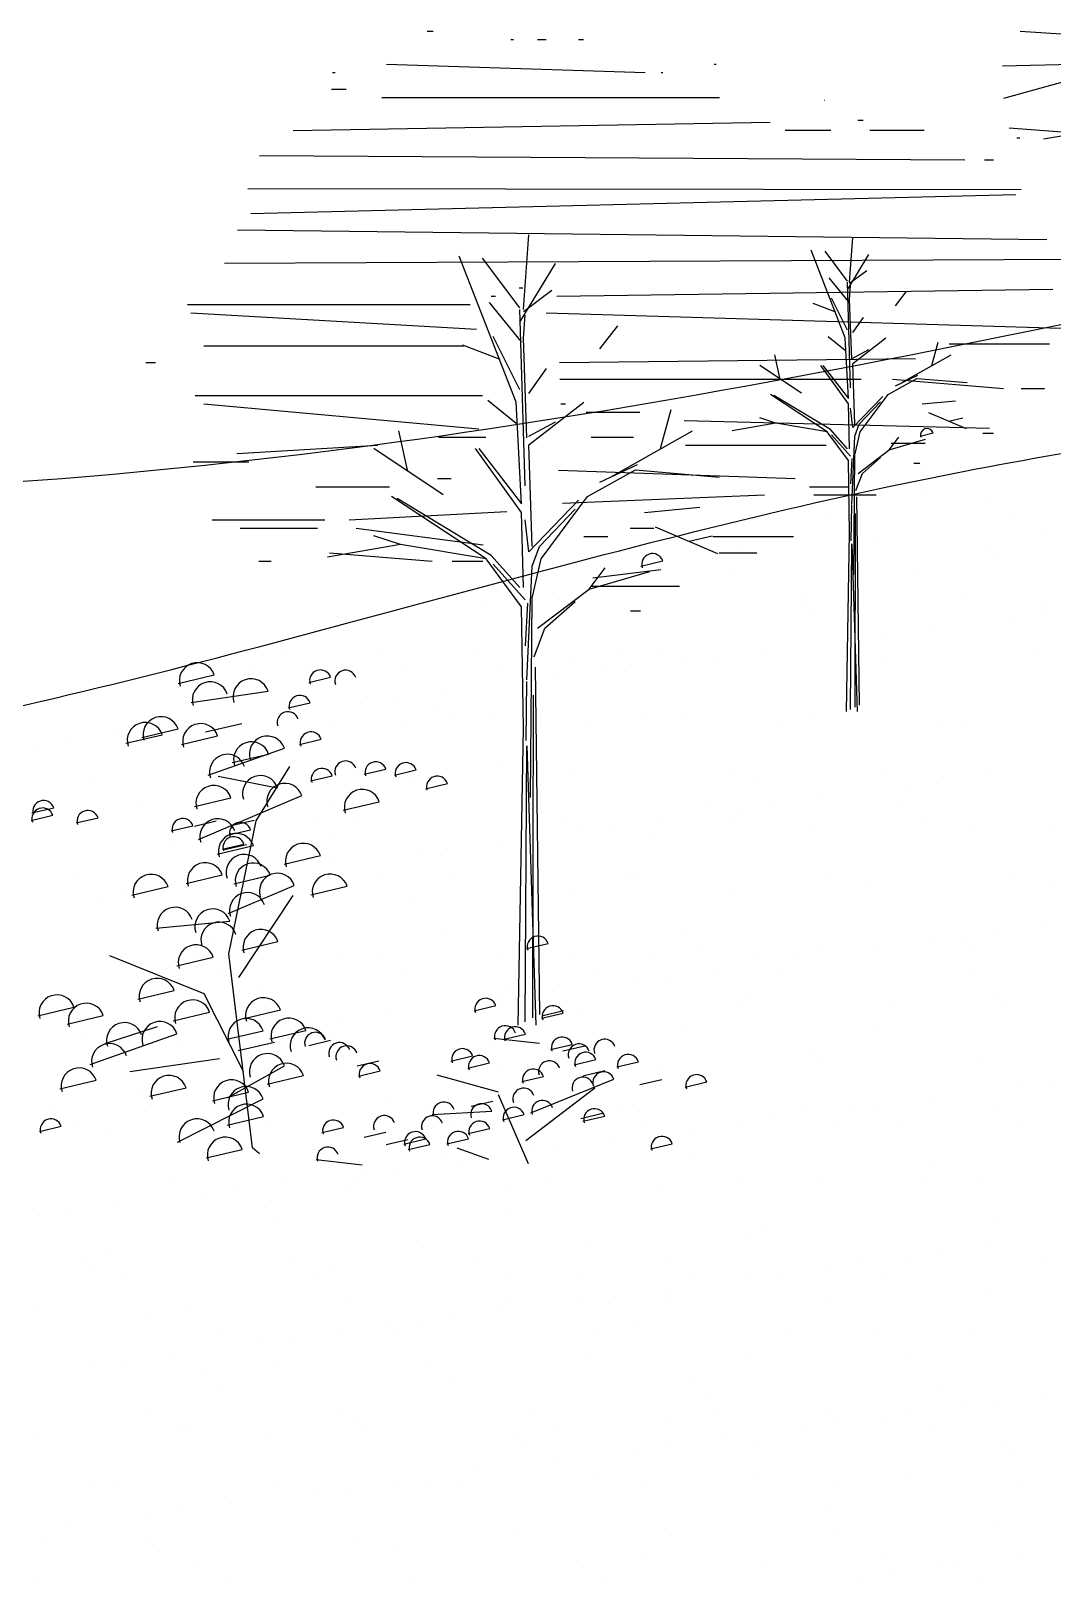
# Model space of a CAD drawing. Header units: inches. Extents: x 3 to 45, y 10.7 to 35.5.
# Drawn here: x 35.5044 to 35.6759, y 31.2546 to 31.5154 of the extents above; entities that cross this region are included whole.
import ezdxf

# ---------------------------------------------------------------- set-up
doc = ezdxf.new("R2010")
doc.units = ezdxf.units.IN
doc.header["$MEASUREMENT"] = 0
doc.layers.add('02', color=2, linetype='Continuous')

msp = doc.modelspace()

# ---------------------------------------------------------------- linework, layer by layer
at = {"layer": '02'}
for p, q in [((35.57093412300146, 31.51534946388707), (35.57190742587245, 31.51534946388707)), ((35.58497266680043, 31.51395836837033), (35.58542825734749, 31.51395836837033)), ((35.5894104738165, 31.51395836837033), (35.59087506808847, 31.51395836837033)), ((35.59631343895144, 31.51395836837033), (35.5971296558766, 31.51395836837033)), ((35.67045076248742, 31.51535999107724), (35.70079869426827, 31.51327334780213)), ((35.56409940634894, 31.50978508182012), (35.60749132732435, 31.50839398630338)), ((35.61909287154249, 31.50978508182012), (35.61941021936055, 31.50978508182012)), ((35.66749780600931, 31.50951738990985), (35.70005880435038, 31.51035204722571)), ((35.55505415633361, 31.50839398630338), (35.55545209067914, 31.50839398630338)), ((35.61020071768708, 31.50839398630338), (35.61046873346477, 31.50839398630338)), ((35.6677217860617, 31.50409211740039), (35.68121728346723, 31.50784807529267)), ((35.55484046762849, 31.5056117952699), (35.5573040600777, 31.5056117952699)), ((35.56329768615815, 31.50422069975317), (35.61997433983761, 31.50422069975317)), ((35.63760305032174, 31.50374975262817), (35.63766000989399, 31.50374975262817)), ((35.54844201366923, 31.49865631768622), (35.62849859193939, 31.50004741320295)), ((35.63102325703058, 31.49874180876209), (35.63863468343898, 31.49874180876209)), ((35.64321568490978, 31.50041112337927), (35.64409444142639, 31.50041112337927)), ((35.64522398122627, 31.49874180876209), (35.65432090939994, 31.49874180876209)), ((35.66857557067688, 31.49908417353432), (35.67967723937745, 31.49824951621845)), ((35.66988698811311, 31.49741485891714), (35.67039028565905, 31.49741485891714)), ((35.67805658058769, 31.49783353831295), (35.67437990160234, 31.49720751935816)), ((35.54275314648676, 31.494483031136), (35.66113684674765, 31.49373386491057)), ((35.66447462943889, 31.49373386491057), (35.66598063648253, 31.49373386491057)), ((35.54079508966807, 31.48891864906905), (35.67060447483364, 31.48872592104449)), ((35.54130985645152, 31.48474536251884), (35.66972183458547, 31.48789126372863)), ((35.53906740736257, 31.48196317148536), (35.67492410202085, 31.48037934794407)), ((35.58706719683524, 31.46857208046272), (35.58796732534229, 31.48112709414996)), ((35.64180971867445, 31.47317935064344), (35.64234979577869, 31.4807123588616)), ((35.5858727954239, 31.45302118075047), (35.57630892923608, 31.47754242127845)), ((35.58646999612957, 31.46886647388597), (35.58019506127148, 31.47723936923281)), ((35.64109307782765, 31.46384881081027), (35.63535475811496, 31.47856155512996)), ((35.64145139825105, 31.47335598669448), (35.6376864373362, 31.47837972389967)), ((35.64145139825105, 31.4719221175546), (35.64503460236865, 31.47783942537349)), ((35.53691536326933, 31.47639878941841), (35.67955934569746, 31.47704071869517)), ((35.58646999612957, 31.46647669196678), (35.59244200306985, 31.47633887168918)), ((35.64180971867445, 31.47299751941314), (35.64467628194525, 31.47515351830949)), ((35.58633626647334, 31.4722255028682), (35.58694592070806, 31.4722255028682)), ((35.59268922637257, 31.47083440735146), (35.67593027522362, 31.47203277484364)), ((35.64162796187721, 31.469947949874), (35.638403078183, 31.47389628522065)), ((35.64198628230061, 31.45542223196385), (35.64145139825105, 31.47317935064344)), ((35.64180971867445, 31.47030641716988), (35.64198628230061, 31.47263905211726)), ((35.53070437115657, 31.46944331183473), (35.57812619476154, 31.46944331183473)), ((35.58676426891743, 31.46318641251851), (35.58138946268282, 31.4697669714296)), ((35.58166755129623, 31.47083440735146), (35.58240643713198, 31.47083440735146)), ((35.58706719683524, 31.46826902841709), (35.59184480236418, 31.47186235991099)), ((35.63947803945321, 31.46815561343825), (35.63571307853836, 31.46958948259267)), ((35.64145139825105, 31.46510604391365), (35.63876139860641, 31.47048824840018)), ((35.64216803909785, 31.46026413793875), (35.64180971867445, 31.47030641716988)), ((35.64952139718498, 31.46923101529679), (35.65131299918558, 31.47156365025872)), ((35.53125487488269, 31.46805221631799), (35.57921868212561, 31.46527002528451)), ((35.5873614696231, 31.43897688267312), (35.58646999612957, 31.46857208046272)), ((35.58706719683524, 31.46378385800195), (35.5873614696231, 31.46767158293365)), ((35.59091160468797, 31.46805221631799), (35.68109046236187, 31.46535551636039)), ((35.64234979577869, 31.46474757661777), (35.64414139789569, 31.46725684763074)), ((35.59991999435279, 31.46199152156619), (35.60290599776472, 31.4658792464979)), ((35.53345689001999, 31.46248783425104), (35.57698646640911, 31.46248783425104)), ((35.58318106468342, 31.46019918513044), (35.57690612994175, 31.46258896704963)), ((35.58646999612957, 31.45511656924642), (35.58198666338849, 31.46408691006214)), ((35.58766439742449, 31.44704672595977), (35.58706719683524, 31.46378385800195)), ((35.64109307782765, 31.46169800709318), (35.63822132138576, 31.46403064204056)), ((35.64162796187721, 31.45362470034884), (35.64109307782765, 31.46384881081027)), ((35.64234979577869, 31.45954720336154), (35.64790635881054, 31.46384881081027)), ((35.64234979577869, 31.46044077398979), (35.64503460236865, 31.46187983832347)), ((35.65561803732108, 31.45918873608021), (35.65669299859128, 31.46313187623305)), ((35.65851822156965, 31.46285154442736), (35.67536714020225, 31.46285154442736)), ((35.52371169264934, 31.45970564321756), (35.52534612220752, 31.45970564321756)), ((35.59312897873151, 31.45970564321756), (35.65288445201277, 31.46034757249432)), ((35.63373971974052, 31.45452346615635), (35.62674987501505, 31.45918873608021)), ((35.6301565155065, 31.45685610111828), (35.62925811797886, 31.46098107251597)), ((35.64162796187721, 31.45273112972059), (35.6369697964894, 31.45918873608021)), ((35.6373281169128, 31.45918873608021), (35.64162796187721, 31.45362470034884)), ((35.64270811620209, 31.44932309290012), (35.64234979577869, 31.45954720336154)), ((35.65059635845519, 31.45631580260666), (35.65884292101528, 31.46098107251597)), ((35.58796732534229, 31.45451912376298), (35.59095332887064, 31.45870124211793)), ((35.59320725336711, 31.45692345218409), (35.64378015847451, 31.45692345218409)), ((35.64826467923395, 31.45434683010531), (35.65310460130259, 31.45703273716932)), ((35.64898688892409, 31.45692345218409), (35.6676273868563, 31.45533962864279)), ((35.64952139718498, 31.45578069925974), (35.65328635809983, 31.45757303569549)), ((35.65310460130259, 31.45703273716932), (35.66153292065992, 31.45631580260666)), ((35.53199512952979, 31.45414126115061), (35.58018906180787, 31.45414126115061)), ((35.6380447577596, 31.44806585981128), (35.62854147713206, 31.45434683010531)), ((35.63857964180916, 31.44842432709261), (35.62908155423629, 31.45416499887502)), ((35.64234979577869, 31.4487827943885), (35.6473662815899, 31.45398836282398)), ((35.64360132067505, 31.44806585981128), (35.64826467923395, 31.45434683010531)), ((35.67062828723847, 31.45533962864279), (35.67453671548556, 31.45533962864279)), ((35.53341545920394, 31.45275016563388), (35.57958484381943, 31.44857687906911)), ((35.5858727954239, 31.44943650787896), (35.58108653476502, 31.45332423281066)), ((35.58676426891743, 31.4359809966481), (35.5858727954239, 31.45302118075047)), ((35.58796732534229, 31.44585183500745), (35.59722826361231, 31.45302118075047)), ((35.59332466520409, 31.45275016563388), (35.5941534328651, 31.45275016563388)), ((35.59757243736222, 31.45135907011714), (35.60661628410726, 31.45135907011714)), ((35.61008106124628, 31.44525438952401), (35.61187266324687, 31.45182628979815)), ((35.64180971867445, 31.44519812151698), (35.64162796187721, 31.45273112972059)), ((35.64234979577869, 31.4487827943885), (35.64198628230061, 31.45201419514338)), ((35.64342475704889, 31.44932309290012), (35.64700796116649, 31.45308959701648)), ((35.65400299883022, 31.45273112972059), (35.65955956186208, 31.45326623306751)), ((35.65507796010043, 31.45129726058072), (35.66135116397909, 31.44860615833746)), ((35.58796732534229, 31.44734111938302), (35.59244200306985, 31.4497395599246)), ((35.61403118061408, 31.44996797458585), (35.66531617437995, 31.44866237015954)), ((35.6294398746597, 31.44949972896571), (35.62208651657257, 31.44824769104158)), ((35.6294398746597, 31.44949972896571), (35.62674987501505, 31.45039849477321)), ((35.6380447577596, 31.44806585981128), (35.6294398746597, 31.44949972896571)), ((35.64270811620209, 31.44734892523407), (35.64342475704889, 31.44932309290012)), ((35.65848460059188, 31.44985819624704), (35.66081627981312, 31.45039849477321)), ((35.56764519167173, 31.44136666459231), (35.56614786234259, 31.44824161691209)), ((35.57283278844825, 31.44718578355237), (35.58076947612263, 31.44718578355237)), ((35.58856452604796, 31.42881165090508), (35.58796732534229, 31.44585183500745)), ((35.59844352897763, 31.44718578355237), (35.60552508581004, 31.44718578355237)), ((35.60171159635338, 31.44046616706324), (35.61545586748089, 31.44824161691209)), ((35.64162796187721, 31.44322395383638), (35.6380447577596, 31.44806585981128)), ((35.64145139825105, 31.44519812151698), (35.63857964180916, 31.44842432709261)), ((35.64198628230061, 31.4439408884136), (35.63876139860641, 31.44753075646436)), ((35.64216803909785, 31.43586758168381), (35.64270811620209, 31.44734892523407)), ((35.64270811620209, 31.44412271964389), (35.64360132067505, 31.44806585981128)), ((35.6484412428601, 31.44501629027214), (35.65005628123454, 31.44717228918303)), ((35.6484412428601, 31.44501629027214), (35.65453788299619, 31.44680862672245)), ((35.64880475633818, 31.4461583982265), (35.65451114041771, 31.4461583982265)), ((35.65364574302494, 31.4473435069303), (35.65583706017624, 31.44786184206164)), ((35.66416215348563, 31.44782771284368), (35.66597257157828, 31.44782771284368)), ((35.53899946796282, 31.4444035925189), (35.5626134823453, 31.44579468803564)), ((35.57361719861201, 31.43747893966061), (35.56196745751932, 31.44525438952401)), ((35.58676426891743, 31.43449171227254), (35.57900065986014, 31.44525438952401)), ((35.57959786056581, 31.44525438952401), (35.58676426891743, 31.4359809966481)), ((35.61425249079748, 31.44579468803564), (35.63789620633743, 31.44579468803564)), ((35.64202263368334, 31.43930159438601), (35.6422407417469, 31.44360320183474)), ((35.64252635952126, 31.42403296601693), (35.64270811620209, 31.44412271964389)), ((35.64324300025164, 31.4410731501193), (35.6484412428601, 31.44501629027214)), ((35.64395964109845, 31.4410731501193), (35.64700796116649, 31.44376425236256)), ((35.5316383173833, 31.44301249700216), (35.54097780467983, 31.44301249700216)), ((35.59298107748891, 31.44162140148542), (35.63268192728556, 31.44023030596869)), ((35.59782546431798, 31.43718454623736), (35.60589200129307, 31.44166105801556)), ((35.59991999435279, 31.43957432815656), (35.60619492909446, 31.44256155554463)), ((35.60589200129307, 31.44166105801556), (35.61993920022196, 31.44046616706324)), ((35.64180971867445, 31.43102567570891), (35.64162796187721, 31.44322395383638)), ((35.64288467994466, 31.43820021664574), (35.64395964109845, 31.4410731501193)), ((35.65259135222568, 31.44281976899216), (35.65359487628139, 31.44281976899216)), ((35.65432316040661, 31.44198511167629), (35.65434479549567, 31.44198511167629)), ((35.55223411832976, 31.43883921045195), (35.56457499064545, 31.43883921045195)), ((35.57265703833237, 31.44023030596869), (35.57493545253801, 31.44023030596869)), ((35.63509814440313, 31.43883921045195), (35.64161219155922, 31.43883921045195)), ((35.66023503045126, 31.44018668187342), (35.66023503045126, 31.44018668187342)), ((35.58079226197715, 31.42671626240913), (35.56495346093125, 31.43718454623736)), ((35.58168373547069, 31.42731370789257), (35.56585358955472, 31.43688149419173)), ((35.58796732534229, 31.42791115337601), (35.59632813510525, 31.43658710075393)), ((35.59005320024717, 31.42671626240913), (35.59782546431798, 31.43718454623736)), ((35.59360413636587, 31.43605701941847), (35.62751136020798, 31.43744811493521)), ((35.6357934072059, 31.43744811493521), (35.64625399430788, 31.43744811493521)), ((35.64209533633239, 31.42975805226157), (35.64216803909785, 31.43571172633525)), ((35.64346981641411, 31.40217013932848), (35.64302373606752, 31.43714761721636)), ((35.6542637675213, 31.43777813461925), (35.6542637675213, 31.43777813461925)), ((35.66517446771304, 31.43677431213287), (35.66517446771304, 31.43677431213287)), ((35.53484742377459, 31.433274828385), (35.55371443786699, 31.433274828385)), ((35.55779767326585, 31.433274828385), (35.58427471736486, 31.43466592390174)), ((35.58706719683524, 31.4219366985853), (35.58676426891743, 31.43449171227254)), ((35.58796732534229, 31.42791115337601), (35.5873614696231, 31.43329682130566)), ((35.5897589274593, 31.42881165090508), (35.59573093439958, 31.43508915774142)), ((35.6073893305058, 31.43449171227254), (35.61665026877581, 31.43538355117922)), ((35.63781920144375, 31.4339873427452), (35.63781920144375, 31.4339873427452)), ((35.64275317556731, 31.40181167204715), (35.64281303702428, 31.43433971780901)), ((35.66945889626204, 31.43404483012997), (35.66945889626204, 31.43404483012997)), ((35.53954296662978, 31.43188373286826), (35.55252146277617, 31.43188373286826)), ((35.55901690222363, 31.43188373286826), (35.58032939698587, 31.42910154183479)), ((35.56645079026039, 31.42910604432832), (35.56196745751932, 31.43060398734083)), ((35.59721470402128, 31.43049263735152), (35.60123351413331, 31.43049263735152)), ((35.60499518666457, 31.43188373286826), (35.60896386542863, 31.43188373286826)), ((35.60918093262281, 31.43210193035334), (35.61963627230416, 31.42761675993821)), ((35.61485866677522, 31.42970348981176), (35.61874479881062, 31.43060398734083)), ((35.61883753839921, 31.43049263735152), (35.63241071125067, 31.43049263735152)), ((35.6412696414538, 31.40107027891641), (35.64180971867445, 31.43102567570891)), ((35.67397330665536, 31.43066080357672), (35.67397330665536, 31.43066080357672)), ((35.56645079026039, 31.42910604432832), (35.55419519344851, 31.42701931446932)), ((35.55454951139673, 31.42771044631805), (35.57173268787137, 31.42631935080131)), ((35.58079226197715, 31.42671626240913), (35.56645079026039, 31.42910604432832)), ((35.58856452604796, 31.42552137145681), (35.5897589274593, 31.42881165090508)), ((35.61992547159589, 31.42771044631805), (35.62624462308868, 31.42771044631805)), ((35.62372150946449, 31.42886096168509), (35.62372150946449, 31.42886096168509)), ((35.64198628230061, 31.40142874619774), (35.64216803909785, 31.42923333927316)), ((35.64216803909785, 31.42923333927316), (35.64306643662549, 31.40107027891641)), ((35.64653223158366, 31.42967215447421), (35.64653223158366, 31.42967215447421)), ((35.6643762634978, 31.42851173932282), (35.6643762634978, 31.42851173932282)), ((35.54265471966046, 31.42631935080131), (35.54473159717436, 31.42631935080131)), ((35.57509232963476, 31.42631935080131), (35.58028390234377, 31.42631935080131)), ((35.58676426891743, 31.41864641912249), (35.58079226197715, 31.42671626240913)), ((35.58646999612957, 31.4219366985853), (35.58168373547069, 31.42731370789257)), ((35.5873614696231, 31.41984131008936), (35.58198666338849, 31.42582442350245)), ((35.58766439742449, 31.4063857988585), (35.58856452604796, 31.42552137145681)), ((35.58856452604796, 31.42014436213499), (35.59005320024717, 31.42671626240913)), ((35.59811973710585, 31.42163364652511), (35.60081146784633, 31.42522697803357)), ((35.60679390420246, 31.42551234093112), (35.61044609929941, 31.4263762328264)), ((35.66624894795514, 31.42679574019708), (35.66624894795514, 31.42679574019708)), ((35.58996375463012, 31.42404623273611), (35.58996375463012, 31.42404623273611)), ((35.59811973710585, 31.42163364652511), (35.60828080399934, 31.42462087391319)), ((35.59872559294145, 31.42353715976784), (35.61013173893134, 31.42492825528457)), ((35.62160344944841, 31.42410372012087), (35.62160344944841, 31.42410372012087)), ((35.65324314426671, 31.42416120750564), (35.65324314426671, 31.42416120750564)), ((35.58826159813016, 31.38666143942824), (35.58856452604796, 31.42014436213499)), ((35.5894559995415, 31.41506174625097), (35.59811973710585, 31.42163364652511)), ((35.59317925129126, 31.41994378875093), (35.59317925129126, 31.41994378875093)), ((35.59855270186945, 31.4221460642511), (35.61323934408411, 31.4221460642511)), ((35.63428031722124, 31.42027092997883), (35.63428031722124, 31.42027092997883)), ((35.66087504300795, 31.42061015238138), (35.66087504300795, 31.42061015238138)), ((35.58084905169945, 31.41940693467764), (35.58084905169945, 31.41940693467764)), ((35.58706719683524, 31.3983159555864), (35.58676426891743, 31.41864641912249)), ((35.58742205518338, 31.41210915338157), (35.58778556866146, 31.41927849912459)), ((35.59065040095284, 31.41506174625097), (35.59573093439958, 31.41954691666611)), ((35.6050365861649, 31.41797277770089), (35.60670912614133, 31.41797277770089)), ((35.60683924214955, 31.41928228087632), (35.60683924214955, 31.41928228087632)), ((35.63383400532457, 31.41959456640321), (35.63383400532457, 31.41959456640321)), ((35.63570668978191, 31.41787856726292), (35.63570668978191, 31.41787856726292)), ((35.67443140467203, 31.41760260164297), (35.67443140467203, 31.41760260164297)), ((35.67508801840286, 31.41869622431837), (35.67508801840286, 31.41869622431837)), ((35.58885879883583, 31.4102735237902), (35.59065040095284, 31.41506174625097)), ((35.65534291846252, 31.41508955475725), (35.65534291846252, 31.41508955475725)), ((35.6691430377452, 31.41690637493589), (35.6691430377452, 31.41690637493589)), ((35.64179462612647, 31.41330588823617), (35.64179462612647, 31.41330588823617)), ((35.6470829930533, 31.41400211494325), (35.6470829930533, 31.41400211494325)), ((35.54682117920875, 31.41110269250199), (35.54682117920875, 31.41110269250199)), ((35.56263699323445, 31.41102661583132), (35.56263699323445, 31.41102661583132)), ((35.57846087391063, 31.41116017990131), (35.57846087391063, 31.41116017990131)), ((35.59458732790354, 31.40988105636639), (35.59458732790354, 31.40988105636639)), ((35.60329174726776, 31.41067739346905), (35.60329174726776, 31.41067739346905)), ((35.61010056872892, 31.41121766728607), (35.61010056872892, 31.41121766728607)), ((35.61444621450774, 31.40970540153645), (35.61444621450774, 31.40970540153645)), ((35.61973458143457, 31.41040162824352), (35.61973458143457, 31.41040162824352)), ((35.62799450684379, 31.41148906805752), (35.62799450684379, 31.41148906805752)), ((35.64174026354722, 31.41127515467084), (35.64174026354722, 31.41127515467084)), ((35.64717224402393, 31.41009562498217), (35.64717224402393, 31.41009562498217)), ((35.67337995836552, 31.4113326420556), (35.67337995836552, 31.4113326420556)), ((35.52910297374747, 31.40578150458892), (35.53518996561452, 31.40722132438528)), ((35.54115606238175, 31.4090170610652), (35.54115606238175, 31.4090170610652)), ((35.55105347325134, 31.40596658478167), (35.55470566834829, 31.4068304766624)), ((35.55110560764133, 31.40837321049908), (35.55110560764133, 31.40837321049908)), ((35.56714625283185, 31.40889240727843), (35.56714625283185, 31.40889240727843)), ((35.58274530245963, 31.40843069788385), (35.58274530245963, 31.40843069788385)), ((35.58983402628492, 31.35022339493294), (35.58909055915701, 31.40851919141274)), ((35.59238616981584, 31.4068011415438), (35.59238616981584, 31.4068011415438)), ((35.60064609522506, 31.4078885813578), (35.60064609522506, 31.4078885813578)), ((35.6051644317251, 31.40896139434331), (35.6051644317251, 31.40896139434331)), ((35.53128698036581, 31.40257622667555), (35.54420444414991, 31.40452679474398)), ((35.57329768360633, 31.40428809467263), (35.57329768360633, 31.40428809467263)), ((35.58709780288901, 31.40610491483672), (35.58709780288901, 31.40610491483672)), ((35.58754322630394, 31.39620324983112), (35.58766439742449, 31.40612603995392)), ((35.54761513903777, 31.40169309049812), (35.55126733413472, 31.40255698237884)), ((35.55974939127027, 31.402504428137), (35.55974939127027, 31.402504428137)), ((35.56503775808069, 31.40320065485863), (35.56503775808069, 31.40320065485863)), ((35.57274948921095, 31.40176022053489), (35.57274948921095, 31.40176022053489)), ((35.58863962498999, 31.34962594946406), (35.58873939420137, 31.40383935908172)), ((35.53240097965154, 31.39890394145182), (35.53240097965154, 31.39890394145182)), ((35.53370336826465, 31.3976522033699), (35.53979036001529, 31.39909202316626)), ((35.53768934646196, 31.3996001681589), (35.53768934646196, 31.3996001681589)), ((35.54594927187118, 31.4006876079729), (35.54594927187118, 31.4006876079729)), ((35.55489433846942, 31.3994911827685), (35.55489433846942, 31.3994911827685)), ((35.57462217355187, 31.40004422140915), (35.57462217355187, 31.40004422140915)), ((35.58148906425613, 31.3998304051856), (35.58148906425613, 31.3998304051856)), ((35.60747925470623, 31.39970575138428), (35.60747925470623, 31.39970575138428)), ((35.61400350228924, 31.4008618784646), (35.61400350228924, 31.4008618784646)), ((35.63492032977793, 31.40069440048679), (35.63492032977793, 31.40069440048679)), ((35.51860086025245, 31.39708712127318), (35.51860086025245, 31.39708712127318)), ((35.5203677099109, 31.39574810134214), (35.52645470177795, 31.39718792115305)), ((35.5230162377613, 31.39672351443001), (35.52910322951193, 31.39816333424092)), ((35.52745326351415, 31.39850253366599), (35.52745326351415, 31.39850253366599)), ((35.52966090127866, 31.3955619871485), (35.53574789314571, 31.39700180695941)), ((35.54947397624183, 31.3955613276557), (35.55312617133877, 31.39642521955098)), ((35.5665295504643, 31.39854707525952), (35.5665295504643, 31.39854707525952)), ((35.58616706821176, 31.34839029424616), (35.58706719683524, 31.3983159555864)), ((35.59816924528259, 31.39860456264428), (35.59816924528259, 31.39860456264428)), ((35.62980894010089, 31.39866205002905), (35.62980894010089, 31.39866205002905)), ((35.65653094077989, 31.39879665697659), (35.65653094077989, 31.39879665697659)), ((35.66144863491918, 31.39871953742837), (35.66144863491918, 31.39871953742837)), ((35.50505256791639, 31.3953034547521), (35.50505256791639, 31.3953034547521)), ((35.51034093484323, 31.39599968145918), (35.51034093484323, 31.39599968145918)), ((35.53416827017482, 31.39040563262093), (35.54694625652901, 31.39491108172657)), ((35.53821073751006, 31.39249585313515), (35.54429772926069, 31.39393567293151)), ((35.5873614696231, 31.34898773971505), (35.58766439742449, 31.39532872818377)), ((35.58766439742449, 31.39532872818377), (35.58916172675363, 31.34839029424616)), ((35.54407991549506, 31.39112704847499), (35.54407991549506, 31.39112704847499)), ((35.56034717079292, 31.39054412178662), (35.56399936588987, 31.39140801366735)), ((35.56541196535382, 31.39040459815438), (35.56906416033435, 31.39126849004966)), ((35.58346124411601, 31.39194470553044), (35.58346124411601, 31.39194470553044)), ((35.51520134915172, 31.38910130917062), (35.51520134915172, 31.38910130917062)), ((35.53584104798774, 31.39021976841464), (35.54578482428606, 31.3882684461059)), ((35.55133281775325, 31.38942956434763), (35.5549850128502, 31.39029345622835)), ((35.56778626538853, 31.38931587777184), (35.56778626538853, 31.38931587777184)), ((35.57066268938634, 31.38812826346107), (35.57431488436687, 31.38899215535635)), ((35.59522734034381, 31.39030452687435), (35.59522734034381, 31.39030452687435)), ((35.62182206613052, 31.39064374929145), (35.62182206613052, 31.39064374929145)), ((35.62598868260666, 31.38987948404243), (35.62598868260666, 31.38987948404243)), ((35.64781225658062, 31.39051909549012), (35.64781225658062, 31.39051909549012)), ((35.65645047334529, 31.38892959761866), (35.65645047334529, 31.38892959761866)), ((35.66537001122761, 31.39069714109788), (35.66537001122761, 31.39069714109788)), ((35.5318916105809, 31.38515660074332), (35.53797860233153, 31.38659642055423)), ((35.53254232089076, 31.37958230554792), (35.54987387311685, 31.38696764471384)), ((35.55679737507872, 31.38450544581424), (35.56288436682935, 31.38594526562516)), ((35.63736198713578, 31.38641655073294), (35.63736198713578, 31.38641655073294)), ((35.65116210641845, 31.38823337091158), (35.65116210641845, 31.38823337091158)), ((35.50444891011848, 31.3827884410202), (35.50810110521543, 31.38365233290093)), ((35.50458826624363, 31.38404264659762), (35.50824046134058, 31.38490653847835)), ((35.51166497298091, 31.38392587468111), (35.51166497298091, 31.38392587468111)), ((35.52338697504292, 31.38560353503995), (35.52338697504292, 31.38560353503995)), ((35.55502666986122, 31.38566102242472), (35.55502666986122, 31.38566102242472)), ((35.5866663645631, 31.38571850980948), (35.5866663645631, 31.38571850980948)), ((35.6183060593814, 31.38577599719425), (35.6183060593814, 31.38577599719425)), ((35.62381369479972, 31.38463288421186), (35.62381369479972, 31.38463288421186)), ((35.62910206172656, 31.38532911091893), (35.62910206172656, 31.38532911091893)), ((35.64994575419969, 31.38583348457901), (35.64994575419969, 31.38583348457901)), ((35.51202287139877, 31.3823701210858), (35.51567506649572, 31.38323401296653)), ((35.51353765743825, 31.38220987555538), (35.51353765743825, 31.38220987555538)), ((35.52796073024201, 31.38102247485218), (35.53161292533896, 31.3818863667329)), ((35.53186384145211, 31.38185848977442), (35.53551603643264, 31.38272238165515)), ((35.53762566390488, 31.38037182464173), (35.54127785888541, 31.38123571653701)), ((35.53822967106517, 31.38199763365988), (35.5418818660457, 31.38286152554061)), ((35.5529189860592, 31.38302753259628), (35.5529189860592, 31.38302753259628)), ((35.55931109841022, 31.38293154040726), (35.55931109841022, 31.38293154040726)), ((35.59357374009251, 31.382678310234), (35.59357374009251, 31.382678310234)), ((35.59646528318099, 31.38103239751213), (35.59646528318099, 31.38103239751213)), ((35.60175365010782, 31.38172862421921), (35.60175365010782, 31.38172862421921)), ((35.61001357551704, 31.38281606403321), (35.61001357551704, 31.38281606403321)), ((35.6225904879304, 31.38304651519134), (35.6225904879304, 31.38304651519134)), ((35.63556034233461, 31.38111787099475), (35.63556034233461, 31.38111787099475)), ((35.65423018274869, 31.38310400257611), (35.65423018274869, 31.38310400257611)), ((35.66215506800491, 31.38145709339729), (35.66215506800491, 31.38145709339729)), ((35.67548250720411, 31.38143074580144), (35.67548250720411, 31.38143074580144)), ((35.52809327595442, 31.37892600417395), (35.52809327595442, 31.37892600417395)), ((35.53565562084823, 31.37712023544733), (35.54174261259887, 31.37856005525824)), ((35.53651056204963, 31.37795634130449), (35.54016275714658, 31.37882023318521)), ((35.53692875661928, 31.37790987524928), (35.54058095159981, 31.37877376713)), ((35.55553435102611, 31.37991465327646), (35.55553435102611, 31.37991465327646)), ((35.57440523848909, 31.37812813753404), (35.57440523848909, 31.37812813753404)), ((35.58266516389831, 31.37921557733349), (35.58266516389831, 31.37921557733349)), ((35.60811926726292, 31.38012922189224), (35.60811926726292, 31.38012922189224)), ((35.54690043219871, 31.37544758064174), (35.55298742394935, 31.37688740045265)), ((35.55531675227958, 31.37561509064831), (35.55531675227958, 31.37561509064831)), ((35.56911687156226, 31.37743191081241), (35.56911687156226, 31.37743191081241)), ((35.51145565148018, 31.37299043039816), (35.51145565148018, 31.37299043039816)), ((35.52237672800238, 31.37411035966212), (35.52237672800238, 31.37411035966212)), ((35.53045159519225, 31.37219646211448), (35.53653858694288, 31.37363628192539)), ((35.53849020739126, 31.37214974560625), (35.54457719925831, 31.37358956541717)), ((35.54176845994353, 31.37383142412724), (35.54176845994353, 31.37383142412724)), ((35.54705682675394, 31.37452765083431), (35.54705682675394, 31.37452765083431)), ((35.5630314820357, 31.37376113731439), (35.5630314820357, 31.37376113731439)), ((35.57473504111677, 31.37310540518225), (35.57473504111677, 31.37310540518225)), ((35.60428549511398, 31.37286279522955), (35.60428549511398, 31.37286279522955)), ((35.60637473593506, 31.37316289256701), (35.60637473593506, 31.37316289256701)), ((35.63801443075336, 31.37322037995178), (35.63801443075336, 31.37322037995178)), ((35.66965412557165, 31.37327786733654), (35.66965412557165, 31.37327786733654)), ((35.51970841513521, 31.37092716413459), (35.51970841513521, 31.37092716413459)), ((35.52134433806914, 31.37024576905965), (35.52743132993619, 31.37168558885601)), ((35.52796834054443, 31.37201460394859), (35.52796834054443, 31.37201460394859)), ((35.53751458343159, 31.36717938552461), (35.54861979208927, 31.37187069883653)), ((35.55140779667109, 31.37029122659438), (35.55749478853814, 31.37173104640529)), ((35.5958673529005, 31.37072799738231), (35.5958673529005, 31.37072799738231)), ((35.62246207868721, 31.3710672197994), (35.62246207868721, 31.3710672197994)), ((35.6449402491473, 31.37251357288183), (35.6449402491473, 31.37251357288183)), ((35.675893344209, 31.37193121510059), (35.675893344209, 31.37193121510059)), ((35.51584136170841, 31.36952477967857), (35.51584136170841, 31.36952477967857)), ((35.5424360873787, 31.36986400208112), (35.5424360873787, 31.36986400208112)), ((35.56842627782881, 31.3697393482798), (35.56842627782881, 31.3697393482798)), ((35.52538705639581, 31.36471781539872), (35.53779342606704, 31.36587871341176)), ((35.53248922386247, 31.36484396438023), (35.53248922386247, 31.36484396438023)), ((35.53436190831981, 31.3631279652545), (35.53436190831981, 31.3631279652545)), ((35.53979161939624, 31.36100115616133), (35.54587861126329, 31.36244097597224)), ((35.57374323694076, 31.36394562229539), (35.57374323694076, 31.36394562229539)), ((35.61439799097407, 31.36359639994767), (35.61439799097407, 31.36359639994767)), ((35.65565200405236, 31.36269805786283), (35.65565200405236, 31.36269805786283)), ((35.66052958671044, 31.36316085358699), (35.66052958671044, 31.36316085358699)), ((35.66581795363727, 31.36385708029407), (35.66581795363727, 31.36385708029407)), ((35.67407787904649, 31.36494452010807), (35.67407787904649, 31.36494452010807)), ((35.52891867583658, 31.35840018786981), (35.53500566758721, 31.35984000768072)), ((35.5315924656954, 31.36016186494813), (35.5315924656954, 31.36016186494813)), ((35.5561743635828, 31.36033812378442), (35.5561743635828, 31.36033812378442)), ((35.56323216051369, 31.36021935233289), (35.56323216051369, 31.36021935233289)), ((35.58276908925309, 31.36067734618696), (35.58276908925309, 31.36067734618696)), ((35.58757717685349, 31.36127828923778), (35.59122937183402, 31.3621421811185)), ((35.59487185533199, 31.36027683973221), (35.59487185533199, 31.36027683973221)), ((35.60875927970319, 31.36055269240019), (35.60875927970319, 31.36055269240019)), ((35.61627067543141, 31.36188040082193), (35.61627067543141, 31.36188040082193)), ((35.62651155003387, 31.36033432711698), (35.62651155003387, 31.36033432711698)), ((35.63620035477489, 31.3615413415027), (35.63620035477489, 31.3615413415027)), ((35.64672946742776, 31.36134403340835), (35.64672946742776, 31.36134403340835)), ((35.66279508056159, 31.36188056390525), (35.66279508056159, 31.36188056390525)), ((35.52873328851111, 31.35934947468191), (35.52873328851111, 31.35934947468191)), ((35.5358768942444, 31.35743238294522), (35.5358768942444, 31.35743238294522)), ((35.56751658906269, 31.35748987032999), (35.56751658906269, 31.35748987032999)), ((35.59915628376457, 31.35754735771475), (35.59915628376457, 31.35754735771475)), ((35.61938105580903, 31.35774354670862), (35.61938105580903, 31.35774354670862)), ((35.63079597858287, 31.35760484509952), (35.63079597858287, 31.35760484509952)), ((35.63318117509171, 31.35956036688727), (35.63318117509171, 31.35956036688727)), ((35.66243567340116, 31.35766233248428), (35.66243567340116, 31.35766233248428)), ((35.54320097888395, 31.35502844937578), (35.54320097888395, 31.35502844937578)), ((35.58385573291726, 31.35467922701351), (35.58385573291726, 31.35467922701351)), ((35.60583276347297, 31.35595988018754), (35.60583276347297, 31.35595988018754)), ((35.61112113039981, 31.35665610689462), (35.61112113039981, 31.35665610689462)), ((35.5223671675105, 31.35277968088481), (35.52845415937755, 31.35421950069572)), ((35.57848435185424, 31.35235939348782), (35.57848435185424, 31.35235939348782)), ((35.58377271878108, 31.3530556201949), (35.58377271878108, 31.3530556201949)), ((35.5857284173746, 31.35296322788777), (35.5857284173746, 31.35296322788777)), ((35.5920326441903, 31.3541430600089), (35.5920326441903, 31.3541430600089)), ((35.62510974599554, 31.35378088494322), (35.62510974599554, 31.35378088494322)), ((35.66576450002886, 31.35343166258095), (35.66576450002886, 31.35343166258095)), ((35.50554658820893, 31.34999309837436), (35.51163358007598, 31.35143291818527)), ((35.51047202652826, 31.34859936916469), (35.5165590182789, 31.3500391889756)), ((35.51648137414868, 31.34994825018653), (35.51648137414868, 31.34994825018653)), ((35.52831492385867, 31.3491562042254), (35.53440191560931, 31.35059602402176)), ((35.54021019464399, 31.34952742838501), (35.54629718639463, 31.35096724818137)), ((35.54307609993539, 31.35028747258908), (35.54307609993539, 31.35028747258908)), ((35.55642430716235, 31.34945513350972), (35.55642430716235, 31.34945513350972)), ((35.56468423257157, 31.35054257332373), (35.56468423257157, 31.35054257332373)), ((35.57879546074237, 31.35082681604395), (35.58244765583932, 31.35169070792468)), ((35.5900867243674, 31.34957223119996), (35.59373891934793, 31.35043612308069)), ((35.59013317652553, 31.34999030114701), (35.59378537162247, 31.35085419304228)), ((35.59650736545719, 31.35115146789026), (35.59650736545719, 31.35115146789026)), ((35.62310209112748, 31.35149069030736), (35.62310209112748, 31.35149069030736)), ((35.64909228157758, 31.35136603650604), (35.64909228157758, 31.35136603650604)), ((35.6676371844862, 31.35171566345521), (35.6676371844862, 31.35171566345521)), ((35.51437538814771, 31.34181720563352), (35.52891905698034, 31.34697293044151)), ((35.51688443379517, 31.34534749593145), (35.52566640089772, 31.34818079495013)), ((35.51966114213265, 31.34754876032089), (35.51966114213265, 31.34754876032089)), ((35.53728295500896, 31.3460436084351), (35.5433699467596, 31.34748342824601)), ((35.53733582095283, 31.346942086624), (35.53733582095283, 31.346942086624)), ((35.54448517352849, 31.34608982021014), (35.55057216527912, 31.34752964002105)), ((35.55113594023551, 31.34875890680265), (35.55113594023551, 31.34875890680265)), ((35.55130083695094, 31.34760624770566), (35.55130083695094, 31.34760624770566)), ((35.58376747624989, 31.34604206542277), (35.58741967123042, 31.34690595730349)), ((35.61458022658753, 31.34772122247519), (35.61458022658753, 31.34772122247519)), ((35.64621992140583, 31.34777870985996), (35.64621992140583, 31.34777870985996)), ((35.51265872071072, 31.34611127644162), (35.51265872071072, 31.34611127644162)), ((35.5290758954272, 31.34585464681), (35.5290758954272, 31.34585464681)), ((35.53918812271714, 31.34413899786155), (35.54527511458419, 31.34557881767246)), ((35.55105549026321, 31.34502119909299), (35.55470768536016, 31.34588509097371)), ((35.58209469401318, 31.34622793010927), (35.58978948624845, 31.34537295492915)), ((35.59162027155089, 31.3443230743214), (35.59527246653143, 31.34518696621668)), ((35.59371124812442, 31.34409074357969), (35.59736344322137, 31.34495463547497)), ((35.59456748793873, 31.34486371200906), (35.59456748793873, 31.34486371200906)), ((35.63522224197204, 31.34451448964679), (35.63522224197204, 31.34451448964679)), ((35.53746913977939, 31.33628862271867), (35.54694801835849, 31.34158387067869)), ((35.55518615920137, 31.34404605495361), (35.55518615920137, 31.34404605495361)), ((35.55914067545946, 31.34158346163891), (35.56279287055641, 31.34244735351963)), ((35.57489260518032, 31.34237263077371), (35.57854480027727, 31.34323652265444)), ((35.5777270621531, 31.34121122849315), (35.58137925713363, 31.34207512037388)), ((35.59556995994917, 31.34176806783212), (35.59922215492971, 31.34263195971285)), ((35.60272572665981, 31.34139621393838), (35.60637792175676, 31.34226010583366)), ((35.63684036733157, 31.34196481199611), (35.63684036733157, 31.34196481199611)), ((35.66343509300187, 31.34230403441321), (35.66343509300187, 31.34230403441321)), ((35.50926427169743, 31.33772957603647), (35.51535126356448, 31.33916939584738)), ((35.52937330106779, 31.33977294518987), (35.52937330106779, 31.33977294518987)), ((35.54406722995027, 31.33851811210475), (35.55015422181732, 31.33995793190111)), ((35.55681437602307, 31.34076159429238), (35.55681437602307, 31.34076159429238)), ((35.55937306582037, 31.33986471957902), (35.56302526091731, 31.34072861145974)), ((35.58340910180978, 31.34110081669492), (35.58340910180978, 31.34110081669492)), ((35.58678799715399, 31.33893476831868), (35.59044019225094, 31.33979866021396)), ((35.58832154433749, 31.33368561145467), (35.60224255045451, 31.33933374970362)), ((35.59705693366978, 31.3399099276066), (35.60070912876672, 31.34077381948733)), ((35.60662896720733, 31.33842313702185), (35.61028116230428, 31.33928702890258)), ((35.60939929225988, 31.34097616290815), (35.60939929225988, 31.34097616290815)), ((35.52277121668722, 31.33684488115974), (35.52277121668722, 31.33684488115974)), ((35.52436574209987, 31.33647486619153), (35.53045273385051, 31.33791468600244)), ((35.53486706851091, 31.33573127912674), (35.54095406026154, 31.3371710989231)), ((35.61420292848761, 31.3380048170729), (35.61785512358456, 31.33886870895363)), ((35.66989706711884, 31.33808833626241), (35.66989706711884, 31.33808833626241)), ((35.67518543392926, 31.33878456296948), (35.67518543392926, 31.33878456296948)), ((35.50815826152957, 31.33466270748609), (35.50815826152957, 31.33466270748609)), ((35.52464390114456, 31.33512888201945), (35.52464390114456, 31.33512888201945)), ((35.52901258830953, 31.32876363064129), (35.54337032313033, 31.33605616699056)), ((35.53979795634787, 31.33472019487086), (35.53979795634787, 31.33472019487086)), ((35.56402522976551, 31.3359465390749), (35.56402522976551, 31.3359465390749)), ((35.57143765116616, 31.33477768225562), (35.57143765116616, 31.33477768225562)), ((35.57177968217566, 31.33340744391167), (35.5817512551932, 31.33399241400908)), ((35.57828486849594, 31.33480079766737), (35.58193706347647, 31.3356646895481)), ((35.60307734598446, 31.33483516964039), (35.60307734598446, 31.33483516964039)), ((35.60655266825616, 31.33388131758689), (35.60655266825616, 31.33388131758689)), ((35.63471704068634, 31.33489265702515), (35.63471704068634, 31.33489265702515)), ((35.64254865538369, 31.33448784956268), (35.64254865538369, 31.33448784956268)), ((35.6459339968771, 31.33469897464234), (35.6459339968771, 31.33469897464234)), ((35.65609694771975, 31.33627151608376), (35.65609694771975, 31.33627151608376)), ((35.66635673550464, 31.33495014442447), (35.66635673550464, 31.33495014442447)), ((35.50584461096715, 31.33057603310586), (35.50949680606409, 31.33143992498659)), ((35.51244269007857, 31.33193322546864), (35.51244269007857, 31.33193322546864)), ((35.53737636084243, 31.33164339572973), (35.54346335259306, 31.33308321552609)), ((35.54408238489687, 31.3319907128534), (35.54408238489687, 31.3319907128534)), ((35.55323987325228, 31.33038865993872), (35.55689206834923, 31.33125255181945)), ((35.57572207971516, 31.33204820025272), (35.57572207971516, 31.33204820025272)), ((35.58353559252846, 31.33252446297407), (35.587187787509, 31.33338835485479)), ((35.59668544236611, 31.33275628944826), (35.60033763746306, 31.33362018132899)), ((35.59705718466121, 31.332291753446), (35.60070937964174, 31.33315564532673)), ((35.59714737789746, 31.33157493839822), (35.59714737789746, 31.33157493839822)), ((35.60736177453346, 31.33210568763748), (35.60736177453346, 31.33210568763748)), ((35.62374210368417, 31.33191416081532), (35.62374210368417, 31.33191416081532)), ((35.62874853610101, 31.33267102938403), (35.62874853610101, 31.33267102938403)), ((35.63900146923534, 31.33216317502225), (35.63900146923534, 31.33216317502225)), ((35.64973229413427, 31.331789507014), (35.64973229413427, 31.331789507014)), ((35.67064116405363, 31.33222066240701), (35.67064116405363, 31.33222066240701)), ((35.51712138670537, 31.33037172069449), (35.51712138670537, 31.33037172069449)), ((35.5603491879212, 31.32959873609794), (35.56400138290174, 31.33046262797867)), ((35.5640200379914, 31.32834440122675), (35.56767223308835, 31.32920829310747)), ((35.56699385574593, 31.32843720833622), (35.57064605084288, 31.32930110023149)), ((35.56970630294218, 31.33058628929571), (35.56970630294218, 31.33058628929571)), ((35.57419607438187, 31.32848342012581), (35.57784826936241, 31.32934731200654)), ((35.57777389498933, 31.33020203671909), (35.58142609008628, 31.33106592859982)), ((35.60140012448228, 31.32907054268431), (35.60140012448228, 31.32907054268431)), ((35.60839503024745, 31.32764615098855), (35.61204722522798, 31.32851004288382)), ((35.61520024376496, 31.33088736286296), (35.61520024376496, 31.33088736286296)), ((35.53348297170869, 31.32702936614074), (35.53348297170869, 31.32702936614074)), ((35.5337986703873, 31.3261156958542), (35.53988566213793, 31.32755551566511)), ((35.56773734033614, 31.32750813631715), (35.57138953531667, 31.32837202821243)), ((35.57413772574201, 31.32668014379302), (35.57413772574201, 31.32668014379302)), ((35.58785183214623, 31.32728687616323), (35.58785183214623, 31.32728687616323)), ((35.59314019907306, 31.32798310287031), (35.59314019907306, 31.32798310287031)), ((35.55231070540886, 31.32583636504565), (35.56000549322034, 31.32498139034574)), ((35.5605034205275, 31.32368638946351), (35.5605034205275, 31.32368638946351)), ((35.56579178745433, 31.32438261618514), (35.56579178745433, 31.32438261618514)), ((35.57601041019934, 31.32496414466728), (35.57601041019934, 31.32496414466728)), ((35.61539173882029, 31.32578180170818), (35.61539173882029, 31.32578180170818)), ((35.6560464928536, 31.3254325793459), (35.6560464928536, 31.3254325793459)), ((35.52786663278512, 31.32210709022907), (35.52786663278512, 31.32210709022907)), ((35.5384433758356, 31.32078212948541), (35.5384433758356, 31.32078212948541)), ((35.54670330124482, 31.32186956929941), (35.54670330124482, 31.32186956929941)), ((35.55745438857976, 31.32118506480034), (35.55745438857976, 31.32118506480034)), ((35.55950632760342, 31.32216457762839), (35.55950632760342, 31.32216457762839)), ((35.58404911425005, 31.32152428720288), (35.58404911425005, 31.32152428720288)), ((35.59114602242171, 31.32222206501315), (35.59114602242171, 31.32222206501315)), ((35.61003930481657, 31.32139963340156), (35.61003930481657, 31.32139963340156)), ((35.62278571724001, 31.32227955239792), (35.62278571724001, 31.32227955239792)), ((35.63748037988826, 31.32238828250407), (35.63748037988826, 31.32238828250407)), ((35.6544254120583, 31.32233703978268), (35.6544254120583, 31.32233703978268)), ((35.66407510555855, 31.32272750492116), (35.66407510555855, 31.32272750492116)), ((35.51935488962609, 31.31826908259969), (35.51935488962609, 31.31826908259969)), ((35.53315500890876, 31.32008590277833), (35.53315500890876, 31.32008590277833)), ((35.50580659729003, 31.31648541607861), (35.50580659729003, 31.31648541607861)), ((35.51109496410045, 31.31718164278569), (35.51109496410045, 31.31718164278569)), ((35.54359546768519, 31.31776297085885), (35.54359546768519, 31.31776297085885)), ((35.54546815202612, 31.31604697173312), (35.54546815202612, 31.31604697173312)), ((35.58484948076348, 31.31686462877402), (35.58484948076348, 31.31686462877402)), ((35.66675824787508, 31.31561706434146), (35.66675824787508, 31.31561706434146)), ((35.62737691925413, 31.31479940730056), (35.62737691925413, 31.31479940730056)), ((35.51776139926206, 31.31079519120245), (35.51776139926206, 31.31079519120245)), ((35.57034631538245, 31.31100975980367), (35.57034631538245, 31.31100975980367)), ((35.59778739045414, 31.31199840890618), (35.59778739045414, 31.31199840890618)), ((35.62438211624085, 31.31233763132328), (35.62438211624085, 31.31233763132328)), ((35.66546442801173, 31.31119899875917), (35.66546442801173, 31.31119899875917)), ((35.51305320951197, 31.30884579792469), (35.51305320951197, 31.30884579792469)), ((35.54800344700034, 31.30927852477904), (35.54800344700034, 31.30927852477904)), ((35.55430722259025, 31.30794745585441), (35.55430722259025, 31.30794745585441)), ((35.57964314181864, 31.30933601217835), (35.57964314181864, 31.30933601217835)), ((35.61128283663693, 31.30939349956312), (35.61128283663693, 31.30939349956312)), ((35.64292253133881, 31.30945098694788), (35.64292253133881, 31.30945098694788)), ((35.65191613579209, 31.30941533223809), (35.65191613579209, 31.30941533223809)), ((35.65720450260251, 31.31011155894517), (35.65720450260251, 31.31011155894517)), ((35.67456222615711, 31.30950847433265), (35.67456222615711, 31.30950847433265)), ((35.51492589396931, 31.30712979879896), (35.51492589396931, 31.30712979879896)), ((35.52064818073104, 31.30649155539136), (35.52064818073104, 31.30649155539136)), ((35.55228787554934, 31.30654904277613), (35.55228787554934, 31.30654904277613)), ((35.58392757036763, 31.3066065301609), (35.58392757036763, 31.3066065301609)), ((35.5968346610809, 31.3058822343664), (35.5968346610809, 31.3058822343664)), ((35.61556726518593, 31.30666401754566), (35.61556726518593, 31.30666401754566)), ((35.62456772405694, 31.30581484553837), (35.62456772405694, 31.30581484553837)), ((35.62985609098378, 31.30651107224545), (35.62985609098378, 31.30651107224545)), ((35.638116016393, 31.30759851205945), (35.638116016393, 31.30759851205945)), ((35.64720695988781, 31.30672150493043), (35.64720695988781, 31.30672150493043)), ((35.60250767936505, 31.30291058554572), (35.60250767936505, 31.30291058554572)), ((35.61076760477427, 31.30399802535972), (35.61076760477427, 31.30399802535972)), ((35.63812039232853, 31.30281175301203), (35.63812039232853, 31.30281175301203)), ((35.66471511811524, 31.30315097542912), (35.66471511811524, 31.30315097542912)), ((35.50466313561465, 31.30074454000711), (35.50466313561465, 31.30074454000711)), ((35.53065332606475, 31.30061988620578), (35.53065332606475, 31.30061988620578)), ((35.55809440113644, 31.30160853530829), (35.55809440113644, 31.30160853530829)), ((35.58341919315554, 31.30039753866), (35.58341919315554, 31.30039753866)), ((35.58468912680674, 31.30194775771084), (35.58468912680674, 31.30194775771084)), ((35.59721931243821, 31.30221435883864), (35.59721931243821, 31.30221435883864)), ((35.61067931725684, 31.30182310390952), (35.61067931725684, 31.30182310390952)), ((35.52376496453344, 31.29903028292025), (35.52376496453344, 31.29903028292025)), ((35.56441971856675, 31.29868106055797), (35.56441971856675, 31.29868106055797)), ((35.56987090081948, 31.29861387213892), (35.56987090081948, 31.29861387213892)), ((35.57515926774632, 31.299310098846), (35.57515926774632, 31.299310098846)), ((35.60567373164504, 31.29778271848769), (35.60567373164504, 31.29778271848769)), ((35.64632848567835, 31.29743349612541), (35.64632848567835, 31.29743349612541)), ((35.53607212343759, 31.2966654201518), (35.53607212343759, 31.2966654201518)), ((35.54252248920075, 31.29501338545375), (35.54252248920075, 31.29501338545375)), ((35.54781085612758, 31.29570961216082), (35.54781085612758, 31.29570961216082)), ((35.5560707815368, 31.29679705197482), (35.5560707815368, 31.29679705197482)), ((35.56629240302409, 31.29696506143224), (35.56629240302409, 31.29696506143224)), ((35.59935151307418, 31.29678039492133), (35.59935151307418, 31.29678039492133)), ((35.63099120789248, 31.2968378823061), (35.63099120789248, 31.2968378823061)), ((35.66263090271077, 31.29689536970541), (35.66263090271077, 31.29689536970541)), ((35.52046244450885, 31.2921091254611), (35.52046244450885, 31.2921091254611)), ((35.52872236991807, 31.2931965652751), (35.52872236991807, 31.2931965652751)), ((35.59842740301083, 31.29242187941414), (35.59842740301083, 31.29242187941414)), ((35.62502212868112, 31.29276110181668), (35.62502212868112, 31.29276110181668)), ((35.65101231913123, 31.29263644802991), (35.65101231913123, 31.29263644802991)), ((35.51517407758202, 31.29141289875402), (35.51517407758202, 31.29141289875402)), ((35.53387746050994, 31.28976388763836), (35.53387746050994, 31.28976388763836)), ((35.54499613748904, 31.29155788411295), (35.54499613748904, 31.29155788411295)), ((35.57098632793914, 31.29143323031163), (35.57098632793914, 31.29143323031163)), ((35.53575014485087, 31.28804788849807), (35.53575014485087, 31.28804788849807)), ((35.57513147358823, 31.28886554555352), (35.57513147358823, 31.28886554555352)), ((35.61578622762154, 31.28851632319125), (35.61578622762154, 31.28851632319125)), ((35.61765891207888, 31.28680032406551), (35.61765891207888, 31.28680032406551)), ((35.65704024069983, 31.28761798112096), (35.65704024069983, 31.28761798112096)), ((35.66128361608408, 31.2843428149135), (35.66128361608408, 31.2843428149135)), ((35.6665719828945, 31.28503904162058), (35.6665719828945, 31.28503904162058)), ((35.67483190842013, 31.28612648143458), (35.67483190842013, 31.28612648143458)), ((35.52456924283452, 31.283779367317), (35.52456924283452, 31.283779367317)), ((35.55620893765281, 31.28383685470176), (35.55620893765281, 31.28383685470176)), ((35.55873441357672, 31.28203200581625), (35.55873441357672, 31.28203200581625)), ((35.58784863247111, 31.28389434208653), (35.58784863247111, 31.28389434208653)), ((35.61131932981353, 31.28224657441747), (35.61131932981353, 31.28224657441747)), ((35.6194883272894, 31.2839518294713), (35.6194883272894, 31.2839518294713)), ((35.63876040488522, 31.28323522351998), (35.63876040488522, 31.28323522351998)), ((35.64748349668498, 31.28252599473486), (35.64748349668498, 31.28252599473486)), ((35.6511280221077, 31.28400931685606), (35.6511280221077, 31.28400931685606)), ((35.50520788679405, 31.27913071557846), (35.50520788679405, 31.27913071557846)), ((35.52885367138352, 31.28104988529954), (35.52885367138352, 31.28104988529954)), ((35.53129333862144, 31.28104335671374), (35.53129333862144, 31.28104335671374)), ((35.544589215415, 31.27994837261936), (35.544589215415, 31.27994837261936)), ((35.56049336620181, 31.28110737268431), (35.56049336620181, 31.28110737268431)), ((35.58524396944831, 31.27959915027164), (35.58524396944831, 31.27959915027164)), ((35.59213306102011, 31.28116486008362), (35.59213306102011, 31.28116486008362)), ((35.63393520446535, 31.28074232821378), (35.63393520446535, 31.28074232821378)), ((35.63922357127576, 31.28143855492086), (35.63922357127576, 31.28143855492086)), ((35.65541245054028, 31.28127983485316), (35.65541245054028, 31.28127983485316)), ((35.58711665390565, 31.27788315113135), (35.58711665390565, 31.27788315113135)), ((35.6065867927302, 31.27714184151406), (35.6065867927302, 31.27714184151406)), ((35.61187515965703, 31.27783806822113), (35.61187515965703, 31.27783806822113)), ((35.62013508506625, 31.27892550803513), (35.62013508506625, 31.27892550803513)), ((35.6264979825266, 31.2787008081868), (35.6264979825266, 31.2787008081868)), ((35.66715273655991, 31.27835158582453), (35.66715273655991, 31.27835158582453)), ((35.66902542101725, 31.27663558669879), (35.66902542101725, 31.27663558669879)), ((35.59278667344752, 31.27532502133541), (35.59278667344752, 31.27532502133541)), ((35.51904142425902, 31.27164213220381), (35.51904142425902, 31.27164213220381)), ((35.54563614992931, 31.27198135462091), (35.54563614992931, 31.27198135462091)), ((35.56543826182879, 31.27172453463568), (35.56543826182879, 31.27172453463568)), ((35.57162634049583, 31.27185670081959), (35.57162634049583, 31.27185670081959)), ((35.57591730890836, 31.27128123745929), (35.57591730890836, 31.27128123745929)), ((35.57923838111147, 31.27354135481433), (35.57923838111147, 31.27354135481433)), ((35.59906741556752, 31.2728453499221), (35.59906741556752, 31.2728453499221)), ((35.60755700372665, 31.27133872484406), (35.60755700372665, 31.27133872484406)), ((35.62566214123781, 31.27318457232464), (35.62566214123781, 31.27318457232464)), ((35.63919669854495, 31.27139621222883), (35.63919669854495, 31.27139621222883)), ((35.65165233168791, 31.27305991853787), (35.65165233168791, 31.27305991853787)), ((35.67083639336325, 31.27145369961359), (35.67083639336325, 31.27145369961359)), ((35.51404695735819, 31.27103119969975), (35.51404695735819, 31.27103119969975)), ((35.55188996949273, 31.26994086811461), (35.55188996949273, 31.26994086811461)), ((35.55717833641957, 31.27063709483624), (35.55717833641957, 31.27063709483624)), ((35.524541557874, 31.26634038142943), (35.524541557874, 31.26634038142943)), ((35.52982992480084, 31.26703660813651), (35.52982992480084, 31.26703660813651)), ((35.53808985021006, 31.26812404795051), (35.53808985021006, 31.26812404795051)), ((35.63848316296044, 31.26771841377918), (35.63848316296044, 31.26771841377918)), ((35.51074143859132, 31.26452356125079), (35.51074143859132, 31.26452356125079)), ((35.63940041744191, 31.26365869402794), (35.63940041744191, 31.26365869402794)), ((35.6659951431122, 31.26399791644504), (35.6659951431122, 31.26399791644504)), ((35.50594316061161, 31.26159148102302), (35.50594316061161, 31.26159148102302)), ((35.52415945333469, 31.26176480440332), (35.52415945333469, 31.26176480440332)), ((35.5593744261334, 31.26245547632421), (35.5593744261334, 31.26245547632421)), ((35.56541346641298, 31.26086646233303), (35.56541346641298, 31.26086646233303)), ((35.58596915192011, 31.26279469872675), (35.58596915192011, 31.26279469872675)), ((35.61195934237021, 31.26267004492543), (35.61195934237021, 31.26267004492543)), ((35.52603213767561, 31.26004880527758), (35.52603213767561, 31.26004880527758)), ((35.53277473348699, 31.25833769722518), (35.53277473348699, 31.25833769722518)), ((35.59605412312358, 31.25845267200926), (35.59605412312358, 31.25845267200926)), ((35.60794090490363, 31.25880124084502), (35.60794090490363, 31.25880124084502)), ((35.62769381794187, 31.25851015939402), (35.62769381794187, 31.25851015939402)), ((35.64732223352458, 31.25961889788592), (35.64732223352458, 31.25961889788592)), ((35.65933351276017, 31.25856764677879), (35.65933351276017, 31.25856764677879)), ((35.67065109637606, 31.25927029757436), (35.67065109637606, 31.25927029757436)), ((35.50541946721769, 31.25555072783751), (35.50541946721769, 31.25555072783751)), ((35.53705916203599, 31.25560821522227), (35.53705916203599, 31.25560821522227)), ((35.56869885685428, 31.25566570260704), (35.56869885685428, 31.25566570260704)), ((35.60033855167258, 31.2557231899918), (35.60033855167258, 31.2557231899918)), ((35.64330268475733, 31.25566981088919), (35.64330268475733, 31.25566981088919)), ((35.64859105156775, 31.25636603759627), (35.64859105156775, 31.25636603759627)), ((35.65685097709338, 31.25745347741027), (35.65685097709338, 31.25745347741027)), ((35.66361794130917, 31.25583816476133), (35.66361794130917, 31.25583816476133))]:
    msp.add_line(p, q, dxfattribs=at)
for points in [[(35.54276657080318, 31.32681217905334), (35.54160488745238, 31.32778771759327), (35.53760773839004, 31.36039734697984), (35.5422071290579, 31.38274074243232), (35.54787567070726, 31.39184519863189)], [(35.53928064600605, 31.35640239521304), (35.54843397891655, 31.37019841948491)], [(35.54007108939386, 31.34065504863243), (35.53347249246708, 31.3536619037695), (35.51767386436968, 31.3600728426754)], [(35.52102005178149, 31.34065567836656), (35.53607494453009, 31.34279198565487)], [(35.58286632887594, 31.33716971163081), (35.57259726255707, 31.3400036399034)], [(35.58281987660139, 31.33675164166921), (35.58788504753302, 31.32518485679607)], [(35.58746672758407, 31.32904040993158), (35.59903644874267, 31.33791241517607)], [(35.57589675159234, 31.32778658362072), (35.58119392731733, 31.32592831458165)]]:
    msp.add_lwpolyline(points, dxfattribs=at)
for centre, radius in [((35.65480839797802, 31.4475188096621), 0.001084350993297924), ((35.60873166237998, 31.4258045121605), 0.00180725165549654), ((35.53233257063239, 31.40626845662333), 0.003012086092494233), ((35.55299123142886, 31.40625875601105), 0.00180725165549654), ((35.55721963265951, 31.40621216496944), 0.00180725165549654), ((35.53451657725073, 31.40306317870996), 0.003012086092494233), ((35.5413470492842, 31.40357392696747), 0.003012086092494233), ((35.54955289721529, 31.40198526171294), 0.00180725165549654), ((35.52359730679582, 31.39623505337655), 0.003012086092494233), ((35.52624583464622, 31.39721046646442), 0.003012086092494233), ((35.53289049816358, 31.39604893918291), 0.003012086092494233), ((35.54755494998808, 31.39924464100473), 0.00180725165549654), ((35.5440888616633, 31.39395821395006), 0.003012086092494233), ((35.55141173441935, 31.39585349888508), 0.00180725165549654), ((35.53739786705974, 31.39089258465534), 0.003012086092494233), ((35.54144033439498, 31.39298280516956), 0.003012086092494233), ((35.55327057593077, 31.38972173556245), 0.00180725165549654), ((35.55722013883333, 31.39097581615347), 0.00180725165549654), ((35.56228492897044, 31.39083629300145), 0.00180725165549654), ((35.56734972341492, 31.39069676938376), 0.00180725165549654), ((35.53512120746582, 31.38564355277773), 0.003012086092494233), ((35.54292742930393, 31.3873155783294), 0.003012086092494233), ((35.54701647825114, 31.38601477693733), 0.003012086092494233), ((35.57260044744744, 31.38842043469045), 0.00180725165549654), ((35.50652602442115, 31.384334817827), 0.00180725165549654), ((35.56002697196364, 31.38499239784865), 0.003012086092494233), ((35.506386668296, 31.38308061224958), 0.00180725165549654), ((35.51396062957629, 31.38266229230063), 0.00180725165549654), ((35.52989848830312, 31.381314646067), 0.00180725165549654), ((35.53577191777568, 31.38006925758232), 0.003012086092494233), ((35.53956342196598, 31.38066399587111), 0.00180725165549654), ((35.53888521773315, 31.37760718748173), 0.003012086092494233), ((35.53844832022715, 31.37824851251931), 0.00180725165549654), ((35.55013002908363, 31.37593453267614), 0.003012086092494233), ((35.53368119207717, 31.37268341414888), 0.003012086092494233), ((35.54018637828104, 31.37407676790459), 0.003012086092494233), ((35.54171980427618, 31.37263669764066), 0.003012086092494233), ((35.52457393495406, 31.37073272109406), 0.003012086092494233), ((35.54576239710714, 31.37091783106003), 0.003012086092494233), ((35.55463739355601, 31.37077817862879), 0.003012086092494233), ((35.54074418031651, 31.36766633755902), 0.003012086092494233), ((35.52861665328074, 31.36520476743313), 0.003012086092494233), ((35.53493603120133, 31.36492584564981), 0.003012086092494233), ((35.5359583540032, 31.36269610199811), 0.003012086092494233), ((35.54302121639758, 31.36148810819573), 0.003012086092494233), ((35.58951493491459, 31.3615704604526), 0.00180725165549654), ((35.5321482727215, 31.35888713990422), 0.003012086092494233), ((35.52559676439542, 31.35326663291922), 0.003012086092494233), ((35.50877618509385, 31.35048005040877), 0.003012086092494233), ((35.51370162341318, 31.3490863211991), 0.003012086092494233), ((35.53154452074359, 31.34964315625981), 0.003012086092494233), ((35.54343979152891, 31.35001438041941), 0.003012086092494233), ((35.58073321880347, 31.35111898725878), 0.00180725165549654), ((35.54051255189388, 31.34653056046951), 0.003012086092494233), ((35.54771477041341, 31.34657677224455), 0.003012086092494233), ((35.5920244824285, 31.34986440241478), 0.00180725165549654), ((35.52011403068009, 31.34583444796586), 0.003012086092494233), ((35.52606166211463, 31.34602006266501), 0.003012086092494233), ((35.5509209743379, 31.34495083777434), 0.003012086092494233), ((35.55215685953426, 31.34540630241823), 0.00180725165549654), ((35.5840324521907, 31.34652010132409), 0.00180725165549654), ((35.58570523431099, 31.34633423663759), 0.00180725165549654), ((35.51760498503263, 31.34230415766793), 0.003012086092494233), ((35.55619945189956, 31.34368743154478), 0.00180725165549654), ((35.55740758356679, 31.34312996772492), 0.00180725165549654), ((35.57683036335784, 31.34266480198854), 0.00180725165549654), ((35.593558029612, 31.34461524555077), 0.00180725165549654), ((35.59639249077573, 31.34345384279), 0.00180725165549654), ((35.60071380028076, 31.34424338688401), 0.00180725165549654), ((35.54409062349278, 31.34063100290219), 0.003012086092494233), ((35.54729682683519, 31.33900506413916), 0.003012086092494233), ((35.56131082399789, 31.34015689079384), 0.00180725165549654), ((35.57966482021421, 31.34150339970798), 0.00180725165549654), ((35.59142073056701, 31.34062041877037), 0.00180725165549654), ((35.59750771801028, 31.34206023904695), 0.00180725165549654), ((35.60466348483733, 31.34168838516776), 0.00180725165549654), ((35.51249386858235, 31.33821652807088), 0.003012086092494233), ((35.5275953389848, 31.33696181822593), 0.003012086092494233), ((35.53809666539583, 31.33621823116114), 0.003012086092494233), ((35.58872575533151, 31.33922693954806), 0.00180725165549654), ((35.59704320108558, 31.33787954758005), 0.00180725165549654), ((35.60052811353508, 31.33876202903771), 0.00180725165549654), ((35.61614068654872, 31.33829698830228), 0.00180725165549654), ((35.54051292826462, 31.33510329921406), 0.003012086092494233), ((35.58709955505601, 31.33602178663564), 0.00180725165549654), ((35.54060595772735, 31.33213034776414), 0.003012086092494233), ((35.57371744035318, 31.33369961512649), 0.00180725165549654), ((35.58003681815735, 31.33342069334318), 0.00180725165549654), ((35.58547335058957, 31.33281663418889), 0.00180725165549654), ((35.59025930251501, 31.3339777826695), 0.00180725165549654), ((35.59899494272231, 31.33258392466083), 0.00180725165549654), ((35.50778236914466, 31.33086820432068), 0.00180725165549654), ((35.53228863735258, 31.3296686526373), 0.003012086092494233), ((35.5551776314298, 31.33068083115355), 0.00180725165549654), ((35.56372733785811, 31.33142378468616), 0.00180725165549654), ((35.57176594959147, 31.33137706388512), 0.00180725165549654), ((35.57971165316685, 31.33049420793391), 0.00180725165549654), ((35.53702826727222, 31.32660264788861), 0.003012086092494233), ((35.56893161392345, 31.32872937956559), 0.00180725165549654), ((35.56967509839724, 31.32780030754653), 0.00180725165549654), ((35.57613383244298, 31.32877559134063), 0.00180725165549654), ((35.61033278830855, 31.32793832221792), 0.00180725165549654), ((35.55424846346996, 31.32612853626047), 0.00180725165549654)]:
    msp.add_arc(centre, radius, 18.44221856360036, 198.4145532534083, dxfattribs=at)
for points, knots in [([(35.01848104490473, 31.25457180903318), (34.97320379315916, 31.27433600466607), (34.87570520873687, 31.31689559082584), (35.09097662613767, 31.38634009395169), (35.23084232745732, 31.45520195746936), (35.47613954857498, 31.42521226526147), (35.6310001638396, 31.45600264080709), (35.71352119253989, 31.47376640910075)], [0, 0, 0, 0, 134.4319557653475, 289.4814701527129, 555.6302308647456, 832.230079547227, 1150.761012917113, 1150.761012917113, 1150.761012917113, 1150.761012917113]), ([(35.06148321494966, 31.27086680640783), (35.0573094516205, 31.28278390953342), (35.04116988448932, 31.32886627442345), (35.2564428168027, 31.38652973058193), (35.42625654499552, 31.37224548507216), (35.61786953289102, 31.43501461498814), (35.69282572389621, 31.4471382893898), (35.71352119253989, 31.45017397849729)], [0, 0, 0, 0, 43.18662097883632, 166.9987752181368, 609.8063997843503, 815.9354186701022, 894.5595768098083, 894.5595768098083, 894.5595768098083, 894.5595768098083])]:
    msp.add_open_spline(points, degree=3, knots=knots, dxfattribs=at)

doc.saveas('drawing.dxf')
